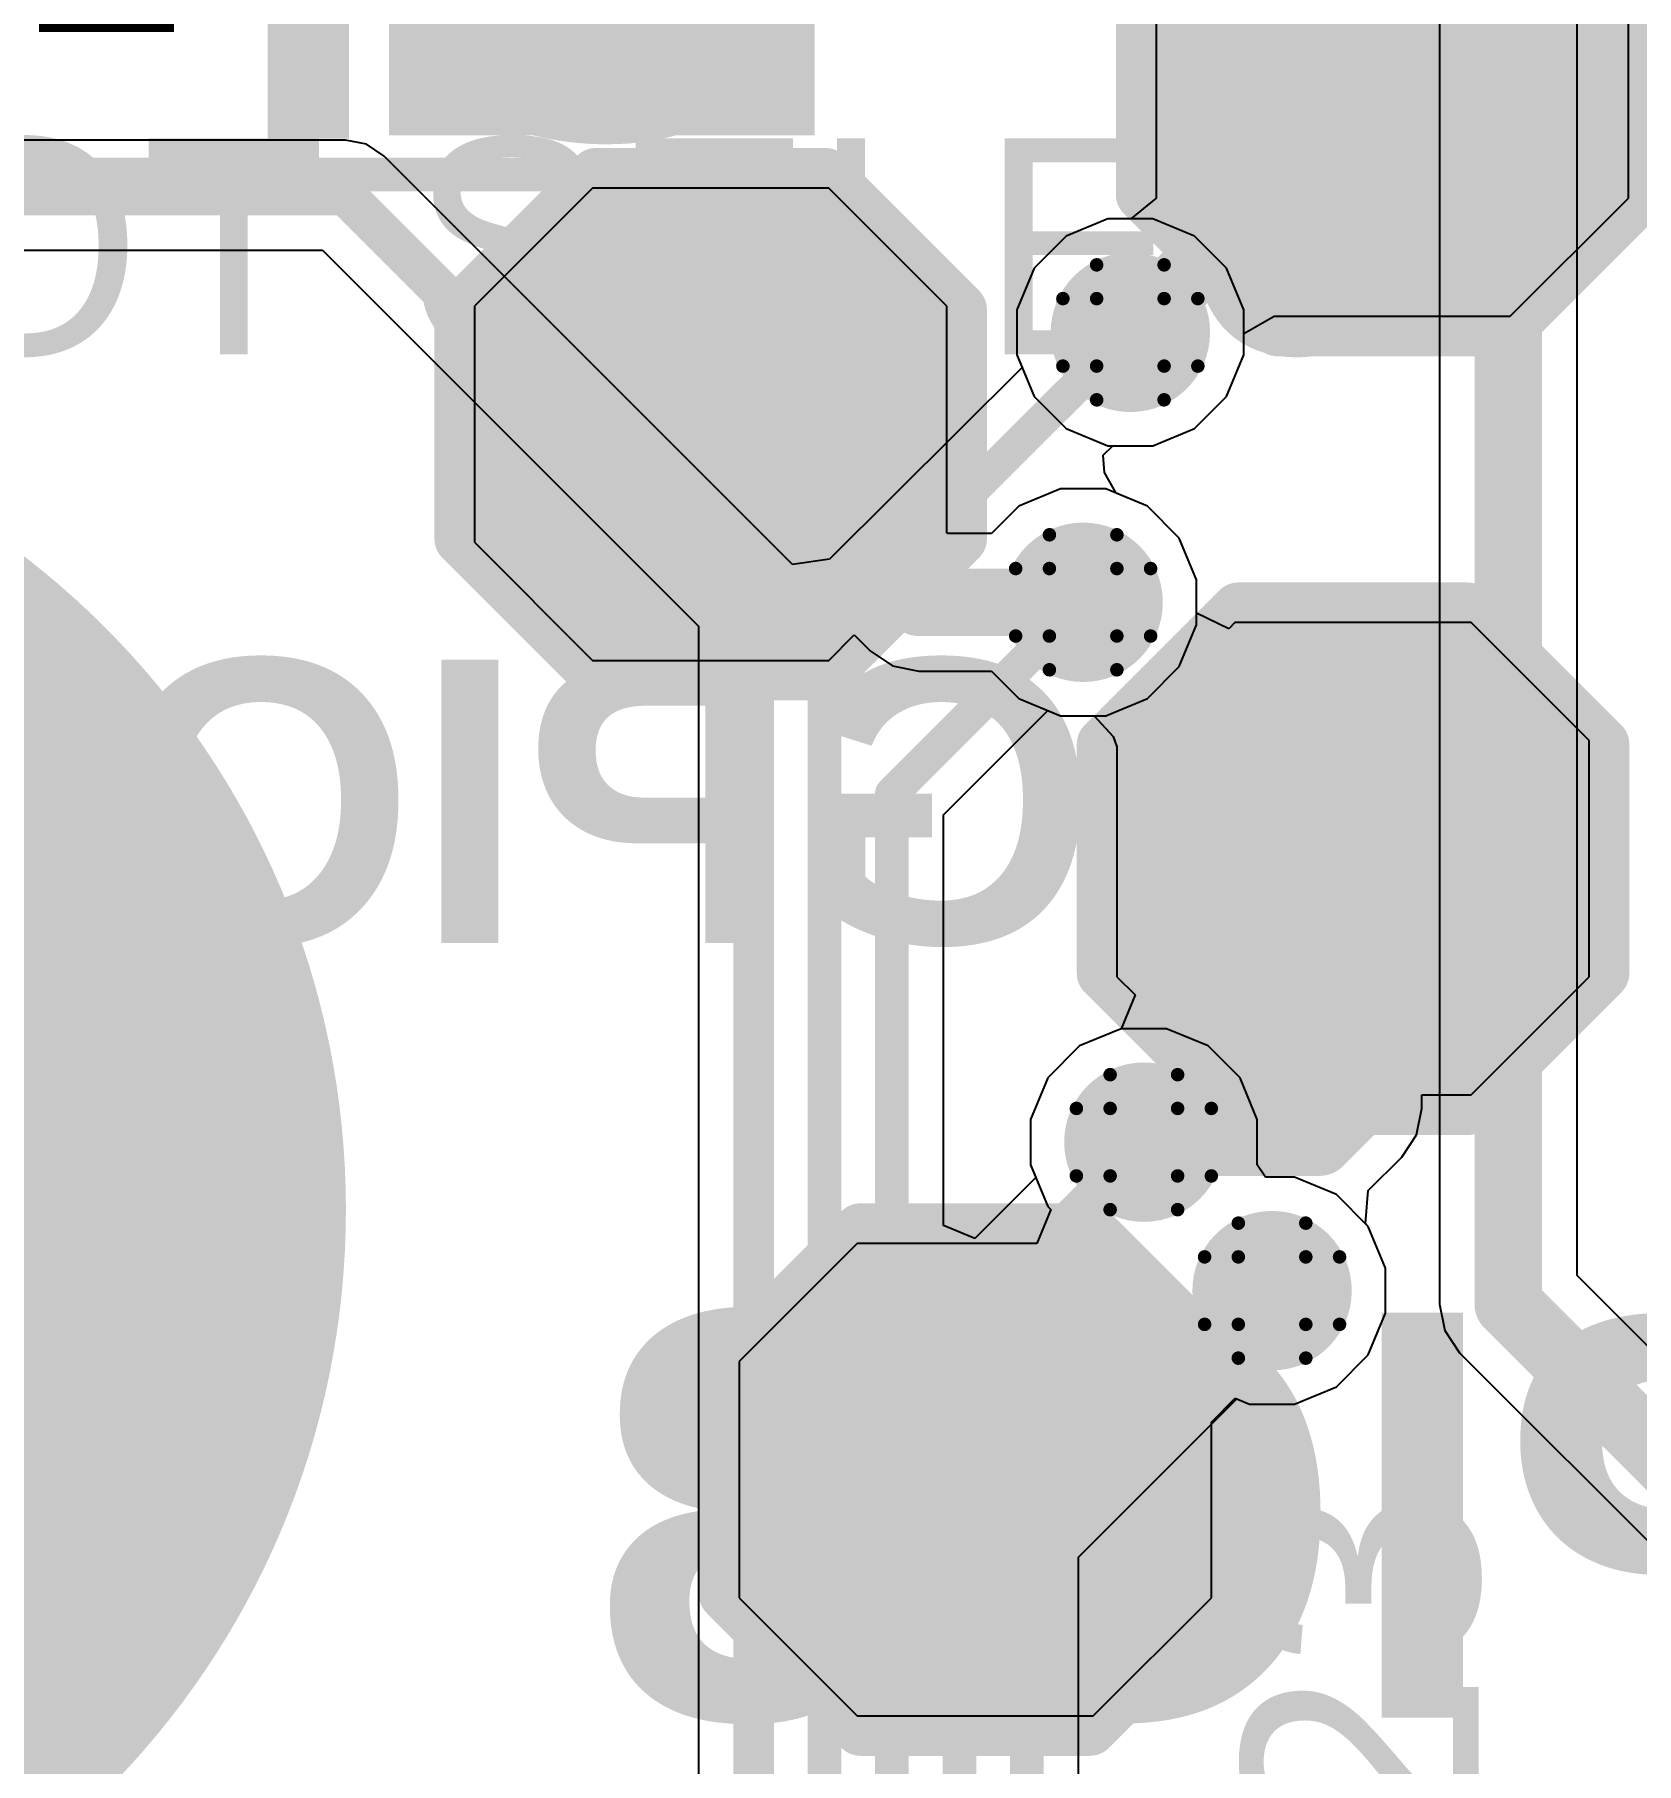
# Model space of a CAD drawing. Header units: inches. Extents: x -25 to 271, y -41 to 15.
# Drawn here: x 64.43 to 70.46, y -2.08 to 4.42 of the extents above; entities that cross this region are included whole.
import ezdxf

# ---------------------------------------------------------------- set-up
doc = ezdxf.new("R2010")
doc.units = ezdxf.units.IN
for name, color, linetype in [('Bottom Layer', 5, 'Continuous'), ('Bottom Overlay', 54, 'Continuous'), ('Bottom Paste', 16, 'Continuous'), ('Bottom Solder', 6, 'Continuous'), ('Drill Drawing', 1, 'Continuous'), ('Multi-Layer', 9, 'Continuous'), ('Pad Holes', 156, 'Continuous'), ('Top Layer', 1, 'Continuous'), ('Top Overlay', 2, 'Continuous'), ('Top Paste', 8, 'Continuous'), ('Top Solder', 216, 'Continuous'), ('Via Holes', 16, 'Continuous')]:
    doc.layers.add(name, color=color, linetype=linetype)
doc.styles.add('Arial', font='', dxfattribs={"height": 0.2})
doc.styles.add('Arial_Bold', font='', dxfattribs={"height": 0.2})
doc.styles.get('Arial').set_extended_font_data('Arial')
doc.styles.get('Arial_Bold').set_extended_font_data('Arial', bold=True)

# ---------------------------------------------------------------- blocks, each defined once
blk = doc.blocks.new('SPACER_8')
at = {"layer": 'Bottom Layer'}
h = blk.add_hatch(color=5, dxfattribs=at)
edge = h.paths.add_edge_path()
edge.add_arc((0, 0), 3, 0, 360)
at = {"layer": 'Bottom Solder'}
h = blk.add_hatch(color=6, dxfattribs=at)
edge = h.paths.add_edge_path()
edge.add_arc((0, 0), 3.1016, 0, 360)
at = {"layer": 'Multi-Layer'}
h = blk.add_hatch(color=9, dxfattribs=at)
edge = h.paths.add_edge_path()
edge.add_arc((0, 0), 3, 0, 360)
at = {"layer": 'Pad Holes'}
h = blk.add_hatch(color=7, dxfattribs=at)
edge = h.paths.add_edge_path()
edge.add_arc((0, 0), 1.85, 0, 360)
at = {"layer": 'Top Layer'}
h = blk.add_hatch(color=1, dxfattribs=at)
edge = h.paths.add_edge_path()
edge.add_arc((0, 0), 3, 0, 360)
at = {"layer": 'Top Solder'}
h = blk.add_hatch(color=216, dxfattribs=at)
edge = h.paths.add_edge_path()
edge.add_arc((0, 0), 3.1016, 0, 360)
blk = doc.blocks.new('TEST_POINT_B_79')
at = {"layer": 'Bottom Layer'}
blk.add_hatch(color=5, dxfattribs=at).paths.add_polyline_path([(0.381, 0.762), (-0.381, 0.762), (-0.762, 0.381), (-0.762, -0.381), (-0.381, -0.762), (0.381, -0.762), (0.762, -0.381), (0.762, 0.381)])
at = {"layer": 'Bottom Paste'}
blk.add_hatch(color=16, dxfattribs=at).paths.add_polyline_path([(0.381, 0.762), (-0.381, 0.762), (-0.762, 0.381), (-0.762, -0.381), (-0.381, -0.762), (0.381, -0.762), (0.762, -0.381), (0.762, 0.381)])
at = {"layer": 'Bottom Solder'}
blk.add_hatch(color=6, dxfattribs=at).paths.add_polyline_path([(0.4318, 0.8636), (-0.4318, 0.8636), (-0.8636, 0.4318), (-0.8636, -0.4318), (-0.4318, -0.8636), (0.4318, -0.8636), (0.8636, -0.4318), (0.8636, 0.4318)])
at = {"layer": 'Bottom Overlay'}
for points in [[(-0.4318, 0.9398, 0.2, 0.2, 0), (-0.9398, 0.4318, 0.2, 0.2, 0)], [(0.4318, 0.9398, 0.2, 0.2, 0), (-0.4318, 0.9398, 0.2, 0.2, 0)], [(0.9398, 0.4318, 0.2, 0.2, 0), (0.4318, 0.9398, 0.2, 0.2, 0)], [(-0.9398, 0.4318, 0.2, 0.2, 0), (-0.9398, -0.4318, 0.2, 0.2, 0)], [(0.9398, 0.4318, 0.2, 0.2, 0), (0.9398, -0.4318, 0.2, 0.2, 0)], [(-0.4318, -0.9398, 0.2, 0.2, 0), (-0.9398, -0.4318, 0.2, 0.2, 0)], [(0.9398, -0.4318, 0.2, 0.2, 0), (0.4318, -0.9398, 0.2, 0.2, 0)], [(0.4318, -0.9398, 0.2, 0.2, 0), (-0.4318, -0.9398, 0.2, 0.2, 0)]]:
    blk.add_lwpolyline(points, format="xyseb", dxfattribs=at)
for points in [[(-0.4818, 0.9398, 0.1, 0.1, 1), (-0.3818, 0.9398, 0.1, 0.1, 1)], [(-0.4818, 0.9398, 0.1, 0.1, 1), (-0.3818, 0.9398, 0.1, 0.1, 1)], [(0.3818, 0.9398, 0.1, 0.1, 1), (0.4818, 0.9398, 0.1, 0.1, 1)], [(0.3818, 0.9398, 0.1, 0.1, 1), (0.4818, 0.9398, 0.1, 0.1, 1)], [(-0.9898, 0.4318, 0.1, 0.1, 1), (-0.8898, 0.4318, 0.1, 0.1, 1)], [(-0.9898, 0.4318, 0.1, 0.1, 1), (-0.8898, 0.4318, 0.1, 0.1, 1)], [(0.8898, 0.4318, 0.1, 0.1, 1), (0.9898, 0.4318, 0.1, 0.1, 1)], [(0.8898, 0.4318, 0.1, 0.1, 1), (0.9898, 0.4318, 0.1, 0.1, 1)], [(-0.9898, -0.4318, 0.1, 0.1, 1), (-0.8898, -0.4318, 0.1, 0.1, 1)], [(-0.9898, -0.4318, 0.1, 0.1, 1), (-0.8898, -0.4318, 0.1, 0.1, 1)], [(0.8898, -0.4318, 0.1, 0.1, 1), (0.9898, -0.4318, 0.1, 0.1, 1)], [(0.8898, -0.4318, 0.1, 0.1, 1), (0.9898, -0.4318, 0.1, 0.1, 1)], [(-0.4818, -0.9398, 0.1, 0.1, 1), (-0.3818, -0.9398, 0.1, 0.1, 1)], [(-0.4818, -0.9398, 0.1, 0.1, 1), (-0.3818, -0.9398, 0.1, 0.1, 1)], [(0.3818, -0.9398, 0.1, 0.1, 1), (0.4818, -0.9398, 0.1, 0.1, 1)], [(0.3818, -0.9398, 0.1, 0.1, 1), (0.4818, -0.9398, 0.1, 0.1, 1)]]:
    blk.add_lwpolyline(points, format="xyseb", close=True, dxfattribs=at)
blk = doc.blocks.new('TEST_POINT_B_83')
at = {"layer": 'Bottom Layer'}
blk.add_hatch(color=5, dxfattribs=at).paths.add_polyline_path([(0.381, 0.762), (-0.381, 0.762), (-0.762, 0.381), (-0.762, -0.381), (-0.381, -0.762), (0.381, -0.762), (0.762, -0.381), (0.762, 0.381)])
at = {"layer": 'Bottom Paste'}
blk.add_hatch(color=16, dxfattribs=at).paths.add_polyline_path([(0.381, 0.762), (-0.381, 0.762), (-0.762, 0.381), (-0.762, -0.381), (-0.381, -0.762), (0.381, -0.762), (0.762, -0.381), (0.762, 0.381)])
at = {"layer": 'Bottom Solder'}
blk.add_hatch(color=6, dxfattribs=at).paths.add_polyline_path([(0.4318, 0.8636), (-0.4318, 0.8636), (-0.8636, 0.4318), (-0.8636, -0.4318), (-0.4318, -0.8636), (0.4318, -0.8636), (0.8636, -0.4318), (0.8636, 0.4318)])
at = {"layer": 'Bottom Overlay'}
for points in [[(-0.4318, 0.9398, 0.2, 0.2, 0), (-0.9398, 0.4318, 0.2, 0.2, 0)], [(0.4318, 0.9398, 0.2, 0.2, 0), (-0.4318, 0.9398, 0.2, 0.2, 0)], [(0.9398, 0.4318, 0.2, 0.2, 0), (0.4318, 0.9398, 0.2, 0.2, 0)], [(-0.9398, 0.4318, 0.2, 0.2, 0), (-0.9398, -0.4318, 0.2, 0.2, 0)], [(0.9398, 0.4318, 0.2, 0.2, 0), (0.9398, -0.4318, 0.2, 0.2, 0)], [(-0.4318, -0.9398, 0.2, 0.2, 0), (-0.9398, -0.4318, 0.2, 0.2, 0)], [(0.9398, -0.4318, 0.2, 0.2, 0), (0.4318, -0.9398, 0.2, 0.2, 0)], [(0.4318, -0.9398, 0.2, 0.2, 0), (-0.4318, -0.9398, 0.2, 0.2, 0)]]:
    blk.add_lwpolyline(points, format="xyseb", dxfattribs=at)
for points in [[(-0.4818, 0.9398, 0.1, 0.1, 1), (-0.3818, 0.9398, 0.1, 0.1, 1)], [(-0.4818, 0.9398, 0.1, 0.1, 1), (-0.3818, 0.9398, 0.1, 0.1, 1)], [(0.3818, 0.9398, 0.1, 0.1, 1), (0.4818, 0.9398, 0.1, 0.1, 1)], [(0.3818, 0.9398, 0.1, 0.1, 1), (0.4818, 0.9398, 0.1, 0.1, 1)], [(-0.9898, 0.4318, 0.1, 0.1, 1), (-0.8898, 0.4318, 0.1, 0.1, 1)], [(-0.9898, 0.4318, 0.1, 0.1, 1), (-0.8898, 0.4318, 0.1, 0.1, 1)], [(0.8898, 0.4318, 0.1, 0.1, 1), (0.9898, 0.4318, 0.1, 0.1, 1)], [(0.8898, 0.4318, 0.1, 0.1, 1), (0.9898, 0.4318, 0.1, 0.1, 1)], [(-0.9898, -0.4318, 0.1, 0.1, 1), (-0.8898, -0.4318, 0.1, 0.1, 1)], [(-0.9898, -0.4318, 0.1, 0.1, 1), (-0.8898, -0.4318, 0.1, 0.1, 1)], [(0.8898, -0.4318, 0.1, 0.1, 1), (0.9898, -0.4318, 0.1, 0.1, 1)], [(0.8898, -0.4318, 0.1, 0.1, 1), (0.9898, -0.4318, 0.1, 0.1, 1)], [(-0.4818, -0.9398, 0.1, 0.1, 1), (-0.3818, -0.9398, 0.1, 0.1, 1)], [(-0.4818, -0.9398, 0.1, 0.1, 1), (-0.3818, -0.9398, 0.1, 0.1, 1)], [(0.3818, -0.9398, 0.1, 0.1, 1), (0.4818, -0.9398, 0.1, 0.1, 1)], [(0.3818, -0.9398, 0.1, 0.1, 1), (0.4818, -0.9398, 0.1, 0.1, 1)]]:
    blk.add_lwpolyline(points, format="xyseb", close=True, dxfattribs=at)
blk = doc.blocks.new('TEST_POINT_B_84')
at = {"layer": 'Bottom Layer'}
blk.add_hatch(color=5, dxfattribs=at).paths.add_polyline_path([(0.381, 0.762), (-0.381, 0.762), (-0.762, 0.381), (-0.762, -0.381), (-0.381, -0.762), (0.381, -0.762), (0.762, -0.381), (0.762, 0.381)])
at = {"layer": 'Bottom Paste'}
blk.add_hatch(color=16, dxfattribs=at).paths.add_polyline_path([(0.381, 0.762), (-0.381, 0.762), (-0.762, 0.381), (-0.762, -0.381), (-0.381, -0.762), (0.381, -0.762), (0.762, -0.381), (0.762, 0.381)])
at = {"layer": 'Bottom Solder'}
blk.add_hatch(color=6, dxfattribs=at).paths.add_polyline_path([(0.4318, 0.8636), (-0.4318, 0.8636), (-0.8636, 0.4318), (-0.8636, -0.4318), (-0.4318, -0.8636), (0.4318, -0.8636), (0.8636, -0.4318), (0.8636, 0.4318)])
at = {"layer": 'Bottom Overlay'}
for points in [[(-0.4318, 0.9398, 0.2, 0.2, 0), (-0.9398, 0.4318, 0.2, 0.2, 0)], [(0.4318, 0.9398, 0.2, 0.2, 0), (-0.4318, 0.9398, 0.2, 0.2, 0)], [(0.9398, 0.4318, 0.2, 0.2, 0), (0.4318, 0.9398, 0.2, 0.2, 0)], [(-0.9398, 0.4318, 0.2, 0.2, 0), (-0.9398, -0.4318, 0.2, 0.2, 0)], [(0.9398, 0.4318, 0.2, 0.2, 0), (0.9398, -0.4318, 0.2, 0.2, 0)], [(-0.4318, -0.9398, 0.2, 0.2, 0), (-0.9398, -0.4318, 0.2, 0.2, 0)], [(0.9398, -0.4318, 0.2, 0.2, 0), (0.4318, -0.9398, 0.2, 0.2, 0)], [(0.4318, -0.9398, 0.2, 0.2, 0), (-0.4318, -0.9398, 0.2, 0.2, 0)]]:
    blk.add_lwpolyline(points, format="xyseb", dxfattribs=at)
for points in [[(-0.4818, 0.9398, 0.1, 0.1, 1), (-0.3818, 0.9398, 0.1, 0.1, 1)], [(-0.4818, 0.9398, 0.1, 0.1, 1), (-0.3818, 0.9398, 0.1, 0.1, 1)], [(0.3818, 0.9398, 0.1, 0.1, 1), (0.4818, 0.9398, 0.1, 0.1, 1)], [(0.3818, 0.9398, 0.1, 0.1, 1), (0.4818, 0.9398, 0.1, 0.1, 1)], [(-0.9898, 0.4318, 0.1, 0.1, 1), (-0.8898, 0.4318, 0.1, 0.1, 1)], [(-0.9898, 0.4318, 0.1, 0.1, 1), (-0.8898, 0.4318, 0.1, 0.1, 1)], [(0.8898, 0.4318, 0.1, 0.1, 1), (0.9898, 0.4318, 0.1, 0.1, 1)], [(0.8898, 0.4318, 0.1, 0.1, 1), (0.9898, 0.4318, 0.1, 0.1, 1)], [(-0.9898, -0.4318, 0.1, 0.1, 1), (-0.8898, -0.4318, 0.1, 0.1, 1)], [(-0.9898, -0.4318, 0.1, 0.1, 1), (-0.8898, -0.4318, 0.1, 0.1, 1)], [(0.8898, -0.4318, 0.1, 0.1, 1), (0.9898, -0.4318, 0.1, 0.1, 1)], [(0.8898, -0.4318, 0.1, 0.1, 1), (0.9898, -0.4318, 0.1, 0.1, 1)], [(-0.4818, -0.9398, 0.1, 0.1, 1), (-0.3818, -0.9398, 0.1, 0.1, 1)], [(-0.4818, -0.9398, 0.1, 0.1, 1), (-0.3818, -0.9398, 0.1, 0.1, 1)], [(0.3818, -0.9398, 0.1, 0.1, 1), (0.4818, -0.9398, 0.1, 0.1, 1)], [(0.3818, -0.9398, 0.1, 0.1, 1), (0.4818, -0.9398, 0.1, 0.1, 1)]]:
    blk.add_lwpolyline(points, format="xyseb", close=True, dxfattribs=at)
blk = doc.blocks.new('TEST_POINT_B_85')
at = {"layer": 'Bottom Layer'}
blk.add_hatch(color=5, dxfattribs=at).paths.add_polyline_path([(0.381, 0.762), (-0.381, 0.762), (-0.762, 0.381), (-0.762, -0.381), (-0.381, -0.762), (0.381, -0.762), (0.762, -0.381), (0.762, 0.381)])
at = {"layer": 'Bottom Paste'}
blk.add_hatch(color=16, dxfattribs=at).paths.add_polyline_path([(0.381, 0.762), (-0.381, 0.762), (-0.762, 0.381), (-0.762, -0.381), (-0.381, -0.762), (0.381, -0.762), (0.762, -0.381), (0.762, 0.381)])
at = {"layer": 'Bottom Solder'}
blk.add_hatch(color=6, dxfattribs=at).paths.add_polyline_path([(0.4318, 0.8636), (-0.4318, 0.8636), (-0.8636, 0.4318), (-0.8636, -0.4318), (-0.4318, -0.8636), (0.4318, -0.8636), (0.8636, -0.4318), (0.8636, 0.4318)])
at = {"layer": 'Bottom Overlay'}
for points in [[(-0.4318, 0.9398, 0.2, 0.2, 0), (-0.9398, 0.4318, 0.2, 0.2, 0)], [(0.4318, 0.9398, 0.2, 0.2, 0), (-0.4318, 0.9398, 0.2, 0.2, 0)], [(0.9398, 0.4318, 0.2, 0.2, 0), (0.4318, 0.9398, 0.2, 0.2, 0)], [(-0.9398, 0.4318, 0.2, 0.2, 0), (-0.9398, -0.4318, 0.2, 0.2, 0)], [(0.9398, 0.4318, 0.2, 0.2, 0), (0.9398, -0.4318, 0.2, 0.2, 0)], [(-0.4318, -0.9398, 0.2, 0.2, 0), (-0.9398, -0.4318, 0.2, 0.2, 0)], [(0.9398, -0.4318, 0.2, 0.2, 0), (0.4318, -0.9398, 0.2, 0.2, 0)], [(0.4318, -0.9398, 0.2, 0.2, 0), (-0.4318, -0.9398, 0.2, 0.2, 0)]]:
    blk.add_lwpolyline(points, format="xyseb", dxfattribs=at)
for points in [[(-0.4818, 0.9398, 0.1, 0.1, 1), (-0.3818, 0.9398, 0.1, 0.1, 1)], [(-0.4818, 0.9398, 0.1, 0.1, 1), (-0.3818, 0.9398, 0.1, 0.1, 1)], [(0.3818, 0.9398, 0.1, 0.1, 1), (0.4818, 0.9398, 0.1, 0.1, 1)], [(0.3818, 0.9398, 0.1, 0.1, 1), (0.4818, 0.9398, 0.1, 0.1, 1)], [(-0.9898, 0.4318, 0.1, 0.1, 1), (-0.8898, 0.4318, 0.1, 0.1, 1)], [(-0.9898, 0.4318, 0.1, 0.1, 1), (-0.8898, 0.4318, 0.1, 0.1, 1)], [(0.8898, 0.4318, 0.1, 0.1, 1), (0.9898, 0.4318, 0.1, 0.1, 1)], [(0.8898, 0.4318, 0.1, 0.1, 1), (0.9898, 0.4318, 0.1, 0.1, 1)], [(-0.9898, -0.4318, 0.1, 0.1, 1), (-0.8898, -0.4318, 0.1, 0.1, 1)], [(-0.9898, -0.4318, 0.1, 0.1, 1), (-0.8898, -0.4318, 0.1, 0.1, 1)], [(0.8898, -0.4318, 0.1, 0.1, 1), (0.9898, -0.4318, 0.1, 0.1, 1)], [(0.8898, -0.4318, 0.1, 0.1, 1), (0.9898, -0.4318, 0.1, 0.1, 1)], [(-0.4818, -0.9398, 0.1, 0.1, 1), (-0.3818, -0.9398, 0.1, 0.1, 1)], [(-0.4818, -0.9398, 0.1, 0.1, 1), (-0.3818, -0.9398, 0.1, 0.1, 1)], [(0.3818, -0.9398, 0.1, 0.1, 1), (0.4818, -0.9398, 0.1, 0.1, 1)], [(0.3818, -0.9398, 0.1, 0.1, 1), (0.4818, -0.9398, 0.1, 0.1, 1)]]:
    blk.add_lwpolyline(points, format="xyseb", close=True, dxfattribs=at)
blk = doc.blocks.new('EVQ_P7J01P_126')
at = {"layer": 'Top Layer'}
for points in [[(-2.5, 1.25), (-1.1, 1.25), (-1.1, 0.2), (-2.5, 0.2)], [(1.1, 1.25), (2.5, 1.25), (2.5, 0.2), (1.1, 0.2)], [(-2.5, -0.2), (-1.1, -0.2), (-1.1, -1.25), (-2.5, -1.25)], [(1.1, -0.2), (2.5, -0.2), (2.5, -1.25), (1.1, -1.25)]]:
    blk.add_hatch(color=1, dxfattribs=at).paths.add_polyline_path(points)
at = {"layer": 'Top Paste'}
for points in [[(-2.5, 1.25), (-1.1, 1.25), (-1.1, 0.2), (-2.5, 0.2)], [(1.1, 1.25), (2.5, 1.25), (2.5, 0.2), (1.1, 0.2)], [(-2.5, -0.2), (-1.1, -0.2), (-1.1, -1.25), (-2.5, -1.25)], [(1.1, -0.2), (2.5, -0.2), (2.5, -1.25), (1.1, -1.25)]]:
    blk.add_hatch(color=8, dxfattribs=at).paths.add_polyline_path(points)
at = {"layer": 'Top Solder'}
for points in [[(-2.6016, 1.3516), (-0.9984, 1.3516), (-0.9984, 0.0984), (-2.6016, 0.0984)], [(0.9984, 1.3516), (2.6016, 1.3516), (2.6016, 0.0984), (0.9984, 0.0984)], [(-2.6016, -0.0984), (-0.9984, -0.0984), (-0.9984, -1.3516), (-2.6016, -1.3516)], [(0.9984, -0.0984), (2.6016, -0.0984), (2.6016, -1.3516), (0.9984, -1.3516)]]:
    blk.add_hatch(color=216, dxfattribs=at).paths.add_polyline_path(points)
at = {"layer": 'Top Overlay'}
for points in [[(2.3114, 1.4986, 0.127, 0.127, 0), (-2.3368, 1.4986, 0.127, 0.127, 0)], [(-0.6858, -0.8128, 0.127, 0.127, 0), (-0.8382, -0.9652, 0.127, 0.127, 0)], [(-0.3302, -0.8128, 0.127, 0.127, 0), (-0.6858, -0.8128, 0.127, 0.127, 0)], [(-0.8382, -0.9652, 0.127, 0.127, 0), (-0.8382, -1.1938, 0.127, 0.127, 0)], [(1.5748, -1.4732, 0.127, 0.127, 0), (-1.6002, -1.4732, 0.127, 0.127, 0)]]:
    blk.add_lwpolyline(points, format="xyseb", dxfattribs=at)
for points in [[(-2.3685, 1.4986, 0.0635, 0.0635, 1), (-2.3051, 1.4986, 0.0635, 0.0635, 1)], [(2.2797, 1.4986, 0.0635, 0.0635, 1), (2.3432, 1.4986, 0.0635, 0.0635, 1)], [(-0.7176, -0.8128, 0.0635, 0.0635, 1), (-0.654, -0.8128, 0.0635, 0.0635, 1)], [(-0.7176, -0.8128, 0.0635, 0.0635, 1), (-0.654, -0.8128, 0.0635, 0.0635, 1)], [(-0.3619, -0.8128, 0.0635, 0.0635, 1), (-0.2984, -0.8128, 0.0635, 0.0635, 1)], [(-0.87, -0.9652, 0.0635, 0.0635, 1), (-0.8065, -0.9652, 0.0635, 0.0635, 1)], [(-0.87, -0.9652, 0.0635, 0.0635, 1), (-0.8065, -0.9652, 0.0635, 0.0635, 1)], [(-0.87, -1.1938, 0.0635, 0.0635, 1), (-0.8065, -1.1938, 0.0635, 0.0635, 1)], [(-1.632, -1.4732, 0.0635, 0.0635, 1), (-1.5684, -1.4732, 0.0635, 0.0635, 1)], [(1.5431, -1.4732, 0.0635, 0.0635, 1), (1.6065, -1.4732, 0.0635, 0.0635, 1)]]:
    blk.add_lwpolyline(points, format="xyseb", close=True, dxfattribs=at)
at = {"layer": 'Top Overlay', "style": 'Arial'}
blk.add_text('PCB EDGE', height=0.508, rotation=-90, dxfattribs=at).set_placement((-0.1892, 1.0203))

msp = doc.modelspace()

# ---------------------------------------------------------------- hatches: boundary and pattern name
at = {"layer": 'Bottom Layer'}
h = msp.add_hatch(color=5, dxfattribs=at)
edge = h.paths.add_edge_path()
edge.add_arc((68.5546, 3.302), 0.3, 0, 360)
h = msp.add_hatch(color=5, dxfattribs=at)
edge = h.paths.add_edge_path()
edge.add_arc((68.3768, 2.286), 0.3, 0, 360)
h = msp.add_hatch(color=5, dxfattribs=at)
edge = h.paths.add_edge_path()
edge.add_arc((68.6054, 0.254), 0.3, 0, 360)
h = msp.add_hatch(color=5, dxfattribs=at)
edge = h.paths.add_edge_path()
edge.add_arc((69.088, -0.3048), 0.3, 0, 360)
at = {"layer": 'Top Layer'}
h = msp.add_hatch(color=1, dxfattribs=at)
edge = h.paths.add_edge_path()
edge.add_arc((68.5546, 3.302), 0.3, 0, 360)
h = msp.add_hatch(color=1, dxfattribs=at)
edge = h.paths.add_edge_path()
edge.add_arc((68.3768, 2.286), 0.3, 0, 360)
h = msp.add_hatch(color=1, dxfattribs=at)
edge = h.paths.add_edge_path()
edge.add_arc((68.6054, 0.254), 0.3, 0, 360)
h = msp.add_hatch(color=1, dxfattribs=at)
edge = h.paths.add_edge_path()
edge.add_arc((69.088, -0.3048), 0.3, 0, 360)
at = {"layer": 'Via Holes'}
h = msp.add_hatch(color=7, dxfattribs=at)
edge = h.paths.add_edge_path()
edge.add_arc((68.5546, 3.302), 0.15, 0, 360)
h = msp.add_hatch(color=7, dxfattribs=at)
edge = h.paths.add_edge_path()
edge.add_arc((68.3768, 2.286), 0.15, 0, 360)
h = msp.add_hatch(color=7, dxfattribs=at)
edge = h.paths.add_edge_path()
edge.add_arc((68.6054, 0.254), 0.15, 0, 360)
h = msp.add_hatch(color=7, dxfattribs=at)
edge = h.paths.add_edge_path()
edge.add_arc((69.088, -0.3048), 0.15, 0, 360)

# ---------------------------------------------------------------- linework, layer by layer
at = {"layer": 'Bottom Layer'}
for p, q in [((68.6511, 4.6962), (68.6511, 3.8072)), ((70.4291, 3.8072), (70.4291, 4.6962)), ((66.5302, 3.8453), (66.0857, 3.4008)), ((67.4192, 3.8453), (66.5302, 3.8453)), ((67.8637, 3.4008), (67.4192, 3.8453)), ((68.6511, 3.8072), (68.5565, 3.729)), ((69.9846, 3.3627), (70.4291, 3.8072)), ((68.4697, 3.729), (68.3127, 3.664)), ((68.5565, 3.729), (68.4697, 3.729)), ((68.3127, 3.664), (68.1926, 3.5439)), ((68.1926, 3.5439), (68.1276, 3.3869)), ((66.0857, 3.4008), (66.0857, 2.5118)), ((67.8637, 2.547), (67.8637, 3.4008)), ((68.1276, 3.3869), (68.1276, 3.2171)), ((68.9816, 3.2971), (69.0956, 3.3627)), ((69.0956, 3.3627), (69.9846, 3.3627)), ((68.9816, 3.2171), (68.9816, 3.2971)), ((68.1276, 3.2171), (68.1926, 3.0601)), ((68.9166, 3.0601), (68.9816, 3.2171)), ((68.1926, 3.0601), (68.3127, 2.94)), ((68.7965, 2.94), (68.9166, 3.0601)), ((68.3127, 2.94), (68.4697, 2.875)), ((68.6395, 2.875), (68.7965, 2.94)), ((68.4697, 2.875), (68.6395, 2.875)), ((68.2919, 2.713), (68.1349, 2.648)), ((68.4617, 2.713), (68.2919, 2.713)), ((68.6187, 2.648), (68.4617, 2.713)), ((68.1349, 2.648), (68.0319, 2.545)), ((68.7388, 2.5279), (68.6187, 2.648)), ((67.8658, 2.545), (67.8637, 2.547)), ((68.0319, 2.545), (67.8658, 2.545)), ((66.0857, 2.5118), (66.5302, 2.0673)), ((68.8038, 2.3709), (68.7388, 2.5279)), ((68.8038, 2.2449), (68.8038, 2.3709)), ((68.9246, 2.1861), (68.8038, 2.2449)), ((67.4192, 2.0673), (67.5151, 2.1632)), ((67.5151, 2.1632), (67.5754, 2.1029)), ((68.9483, 2.2098), (68.9246, 2.1861)), ((69.8373, 2.2098), (68.9483, 2.2098)), ((70.2818, 1.7653), (69.8373, 2.2098)), ((67.5754, 2.1029), (67.6594, 2.0467)), ((66.5302, 2.0673), (67.4192, 2.0673)), ((67.6594, 2.0467), (67.7585, 2.027)), ((67.7585, 2.027), (68.0319, 2.027)), ((68.0319, 2.027), (68.1349, 1.924)), ((68.1349, 1.924), (68.2919, 1.859)), ((68.2919, 1.859), (68.4179, 1.859)), ((68.4179, 1.859), (68.4899, 1.7805)), ((68.4899, 1.7805), (68.5038, 1.7417)), ((70.2818, 0.8763), (70.2818, 1.7653)), ((68.5038, 1.7417), (68.5038, 0.8763)), ((68.5038, 0.8763), (68.5721, 0.808)), ((69.8373, 0.4318), (70.2818, 0.8763)), ((68.5721, 0.808), (68.5205, 0.681)), ((68.5205, 0.681), (68.3635, 0.616)), ((68.3635, 0.616), (68.2434, 0.4959)), ((68.2434, 0.4959), (68.1784, 0.3389)), ((69.6518, 0.381), (69.6518, 0.4318)), ((69.6518, 0.4318), (69.8373, 0.4318)), ((68.1784, 0.3389), (68.1784, 0.1691)), ((69.6321, 0.2819), (69.6518, 0.381)), ((69.5759, 0.1979), (69.6321, 0.2819)), ((69.4498, 0.0717), (69.5759, 0.1979)), ((68.1784, 0.1691), (68.2434, 0.0121)), ((69.4391, -0.0521), (69.4498, 0.0717)), ((68.2555, 0), (68.2029, -0.127)), ((68.2434, 0.0121), (68.2555, 0)), ((69.45, -0.0629), (69.4391, -0.0521)), ((69.515, -0.2199), (69.45, -0.0629)), ((67.5259, -0.127), (67.0814, -0.5715)), ((68.2029, -0.127), (67.5259, -0.127)), ((69.515, -0.3897), (69.515, -0.2199)), ((69.45, -0.5467), (69.515, -0.3897)), ((67.0814, -0.5715), (67.0814, -1.4605)), ((69.3299, -0.6668), (69.45, -0.5467)), ((68.8594, -0.7999), (68.9496, -0.7097)), ((68.9496, -0.7097), (69.0031, -0.7318)), ((69.1729, -0.7318), (69.3299, -0.6668)), ((69.0031, -0.7318), (69.1729, -0.7318)), ((68.8594, -1.4605), (68.8594, -0.7999)), ((67.0814, -1.4605), (67.5259, -1.905)), ((68.4149, -1.905), (68.8594, -1.4605)), ((67.5259, -1.905), (68.4149, -1.905))]:
    msp.add_line(p, q, dxfattribs=at)
for points in [[(68.5546, 3.302, 0.254, 0.254, 0), (69.5043, 4.2517, 0.254, 0.254, 0)], [(69.5043, 4.2517, 0.127, 0.127, 0), (69.5401, 4.2517, 0.127, 0.127, 0)], [(66.9747, 2.9563, 0.254, 0.254, 0), (67.0882, 2.9563, 0.254, 0.254, 0)], [(67.0882, 2.9563, 0.254, 0.254, 0), (67.7585, 2.286, 0.254, 0.254, 0)], [(67.7585, 2.286, 0.254, 0.254, 0), (68.3768, 2.286, 0.254, 0.254, 0)], [(69.3928, 0.381, 0.254, 0.254, 0), (69.3928, 1.3208, 0.254, 0.254, 0)], [(69.2658, 0.254, 0.254, 0.254, 0), (69.3928, 0.381, 0.254, 0.254, 0)], [(68.6054, 0.254, 0.254, 0.254, 0), (69.2658, 0.254, 0.254, 0.254, 0)], [(69.0218, -0.371, 0.254, 0.254, 0), (69.088, -0.3048, 0.254, 0.254, 0)], [(68.277, -1.016, 0.254, 0.254, 0), (68.922, -0.371, 0.254, 0.254, 0)], [(68.922, -0.371, 0.254, 0.254, 0), (69.0218, -0.371, 0.254, 0.254, 0)], [(67.9704, -1.016, 0.254, 0.254, 0), (68.277, -1.016, 0.254, 0.254, 0)]]:
    msp.add_lwpolyline(points, format="xyseb", dxfattribs=at)
for points in [[(69.4408, 4.2517, 0.127, 0.127, 1), (69.5678, 4.2517, 0.127, 0.127, 1)], [(69.4726, 4.2517, 0.0635, 0.0635, 1), (69.5361, 4.2517, 0.0635, 0.0635, 1)], [(69.5084, 4.2517, 0.0635, 0.0635, 1), (69.5719, 4.2517, 0.0635, 0.0635, 1)], [(68.4911, 3.302, 0.127, 0.127, 1), (68.6181, 3.302, 0.127, 0.127, 1)], [(66.9112, 2.9563, 0.127, 0.127, 1), (67.0382, 2.9563, 0.127, 0.127, 1)], [(67.0247, 2.9563, 0.127, 0.127, 1), (67.1517, 2.9563, 0.127, 0.127, 1)], [(67.0247, 2.9563, 0.127, 0.127, 1), (67.1517, 2.9563, 0.127, 0.127, 1)], [(67.695, 2.286, 0.127, 0.127, 1), (67.822, 2.286, 0.127, 0.127, 1)], [(67.695, 2.286, 0.127, 0.127, 1), (67.822, 2.286, 0.127, 0.127, 1)], [(68.3133, 2.286, 0.127, 0.127, 1), (68.4403, 2.286, 0.127, 0.127, 1)], [(69.3293, 1.3208, 0.127, 0.127, 1), (69.4563, 1.3208, 0.127, 0.127, 1)], [(69.3293, 0.381, 0.127, 0.127, 1), (69.4563, 0.381, 0.127, 0.127, 1)], [(69.3293, 0.381, 0.127, 0.127, 1), (69.4563, 0.381, 0.127, 0.127, 1)], [(68.5419, 0.254, 0.127, 0.127, 1), (68.6689, 0.254, 0.127, 0.127, 1)], [(69.2023, 0.254, 0.127, 0.127, 1), (69.3293, 0.254, 0.127, 0.127, 1)], [(69.2023, 0.254, 0.127, 0.127, 1), (69.3293, 0.254, 0.127, 0.127, 1)], [(69.0245, -0.3048, 0.127, 0.127, 1), (69.1515, -0.3048, 0.127, 0.127, 1)], [(68.8585, -0.371, 0.127, 0.127, 1), (68.9855, -0.371, 0.127, 0.127, 1)], [(68.8585, -0.371, 0.127, 0.127, 1), (68.9855, -0.371, 0.127, 0.127, 1)], [(68.9583, -0.371, 0.127, 0.127, 1), (69.0853, -0.371, 0.127, 0.127, 1)], [(68.9583, -0.371, 0.127, 0.127, 1), (69.0853, -0.371, 0.127, 0.127, 1)], [(67.9069, -1.016, 0.127, 0.127, 1), (68.0339, -1.016, 0.127, 0.127, 1)], [(68.2135, -1.016, 0.127, 0.127, 1), (68.3405, -1.016, 0.127, 0.127, 1)], [(68.2135, -1.016, 0.127, 0.127, 1), (68.3405, -1.016, 0.127, 0.127, 1)]]:
    msp.add_lwpolyline(points, format="xyseb", close=True, dxfattribs=at)
at = {"layer": 'Drill Drawing'}
for points in [[(68.4276, 3.429, 0.0508, 0.0508, 0), (68.4276, 3.556, 0.0508, 0.0508, 0)], [(68.4276, 3.556, 0.0508, 0.0508, 0), (68.6816, 3.556, 0.0508, 0.0508, 0)], [(68.6816, 3.429, 0.0508, 0.0508, 0), (68.6816, 3.556, 0.0508, 0.0508, 0)], [(68.3006, 3.175, 0.0508, 0.0508, 0), (68.3006, 3.429, 0.0508, 0.0508, 0)], [(68.3006, 3.429, 0.0508, 0.0508, 0), (68.4276, 3.429, 0.0508, 0.0508, 0)], [(68.6816, 3.429, 0.0508, 0.0508, 0), (68.8086, 3.429, 0.0508, 0.0508, 0)], [(68.8086, 3.175, 0.0508, 0.0508, 0), (68.8086, 3.429, 0.0508, 0.0508, 0)], [(68.3006, 3.175, 0.0508, 0.0508, 0), (68.4276, 3.175, 0.0508, 0.0508, 0)], [(68.4276, 3.048, 0.0508, 0.0508, 0), (68.4276, 3.175, 0.0508, 0.0508, 0)], [(68.6816, 3.175, 0.0508, 0.0508, 0), (68.8086, 3.175, 0.0508, 0.0508, 0)], [(68.6816, 3.048, 0.0508, 0.0508, 0), (68.6816, 3.175, 0.0508, 0.0508, 0)], [(68.4276, 3.048, 0.0508, 0.0508, 0), (68.6816, 3.048, 0.0508, 0.0508, 0)], [(68.2498, 2.413, 0.0508, 0.0508, 0), (68.2498, 2.54, 0.0508, 0.0508, 0)], [(68.2498, 2.54, 0.0508, 0.0508, 0), (68.5038, 2.54, 0.0508, 0.0508, 0)], [(68.5038, 2.413, 0.0508, 0.0508, 0), (68.5038, 2.54, 0.0508, 0.0508, 0)], [(68.1228, 2.159, 0.0508, 0.0508, 0), (68.1228, 2.413, 0.0508, 0.0508, 0)], [(68.1228, 2.413, 0.0508, 0.0508, 0), (68.2498, 2.413, 0.0508, 0.0508, 0)], [(68.5038, 2.413, 0.0508, 0.0508, 0), (68.6308, 2.413, 0.0508, 0.0508, 0)], [(68.6308, 2.159, 0.0508, 0.0508, 0), (68.6308, 2.413, 0.0508, 0.0508, 0)], [(68.1228, 2.159, 0.0508, 0.0508, 0), (68.2498, 2.159, 0.0508, 0.0508, 0)], [(68.2498, 2.032, 0.0508, 0.0508, 0), (68.2498, 2.159, 0.0508, 0.0508, 0)], [(68.5038, 2.159, 0.0508, 0.0508, 0), (68.6308, 2.159, 0.0508, 0.0508, 0)], [(68.5038, 2.032, 0.0508, 0.0508, 0), (68.5038, 2.159, 0.0508, 0.0508, 0)], [(68.2498, 2.032, 0.0508, 0.0508, 0), (68.5038, 2.032, 0.0508, 0.0508, 0)], [(68.4784, 0.381, 0.0508, 0.0508, 0), (68.4784, 0.508, 0.0508, 0.0508, 0)], [(68.4784, 0.508, 0.0508, 0.0508, 0), (68.7324, 0.508, 0.0508, 0.0508, 0)], [(68.7324, 0.381, 0.0508, 0.0508, 0), (68.7324, 0.508, 0.0508, 0.0508, 0)], [(68.3514, 0.127, 0.0508, 0.0508, 0), (68.3514, 0.381, 0.0508, 0.0508, 0)], [(68.3514, 0.381, 0.0508, 0.0508, 0), (68.4784, 0.381, 0.0508, 0.0508, 0)], [(68.7324, 0.381, 0.0508, 0.0508, 0), (68.8594, 0.381, 0.0508, 0.0508, 0)], [(68.8594, 0.127, 0.0508, 0.0508, 0), (68.8594, 0.381, 0.0508, 0.0508, 0)], [(68.3514, 0.127, 0.0508, 0.0508, 0), (68.4784, 0.127, 0.0508, 0.0508, 0)], [(68.4784, 0, 0.0508, 0.0508, 0), (68.4784, 0.127, 0.0508, 0.0508, 0)], [(68.7324, 0.127, 0.0508, 0.0508, 0), (68.8594, 0.127, 0.0508, 0.0508, 0)], [(68.7324, 0, 0.0508, 0.0508, 0), (68.7324, 0.127, 0.0508, 0.0508, 0)], [(68.4784, 0, 0.0508, 0.0508, 0), (68.7324, 0, 0.0508, 0.0508, 0)], [(68.961, -0.1778, 0.0508, 0.0508, 0), (68.961, -0.0508, 0.0508, 0.0508, 0)], [(68.961, -0.0508, 0.0508, 0.0508, 0), (69.215, -0.0508, 0.0508, 0.0508, 0)], [(69.215, -0.1778, 0.0508, 0.0508, 0), (69.215, -0.0508, 0.0508, 0.0508, 0)], [(68.834, -0.4318, 0.0508, 0.0508, 0), (68.834, -0.1778, 0.0508, 0.0508, 0)], [(68.834, -0.1778, 0.0508, 0.0508, 0), (68.961, -0.1778, 0.0508, 0.0508, 0)], [(69.215, -0.1778, 0.0508, 0.0508, 0), (69.342, -0.1778, 0.0508, 0.0508, 0)], [(69.342, -0.4318, 0.0508, 0.0508, 0), (69.342, -0.1778, 0.0508, 0.0508, 0)], [(68.834, -0.4318, 0.0508, 0.0508, 0), (68.961, -0.4318, 0.0508, 0.0508, 0)], [(68.961, -0.5588, 0.0508, 0.0508, 0), (68.961, -0.4318, 0.0508, 0.0508, 0)], [(69.215, -0.4318, 0.0508, 0.0508, 0), (69.342, -0.4318, 0.0508, 0.0508, 0)], [(69.215, -0.5588, 0.0508, 0.0508, 0), (69.215, -0.4318, 0.0508, 0.0508, 0)], [(68.961, -0.5588, 0.0508, 0.0508, 0), (69.215, -0.5588, 0.0508, 0.0508, 0)]]:
    msp.add_lwpolyline(points, format="xyseb", dxfattribs=at)
for points in [[(68.4149, 3.556, 0.0254, 0.0254, 1), (68.4403, 3.556, 0.0254, 0.0254, 1)], [(68.4149, 3.556, 0.0254, 0.0254, 1), (68.4403, 3.556, 0.0254, 0.0254, 1)], [(68.6689, 3.556, 0.0254, 0.0254, 1), (68.6943, 3.556, 0.0254, 0.0254, 1)], [(68.6689, 3.556, 0.0254, 0.0254, 1), (68.6943, 3.556, 0.0254, 0.0254, 1)], [(68.2879, 3.429, 0.0254, 0.0254, 1), (68.3133, 3.429, 0.0254, 0.0254, 1)], [(68.2879, 3.429, 0.0254, 0.0254, 1), (68.3133, 3.429, 0.0254, 0.0254, 1)], [(68.4149, 3.429, 0.0254, 0.0254, 1), (68.4403, 3.429, 0.0254, 0.0254, 1)], [(68.4149, 3.429, 0.0254, 0.0254, 1), (68.4403, 3.429, 0.0254, 0.0254, 1)], [(68.6689, 3.429, 0.0254, 0.0254, 1), (68.6943, 3.429, 0.0254, 0.0254, 1)], [(68.6689, 3.429, 0.0254, 0.0254, 1), (68.6943, 3.429, 0.0254, 0.0254, 1)], [(68.7959, 3.429, 0.0254, 0.0254, 1), (68.8213, 3.429, 0.0254, 0.0254, 1)], [(68.7959, 3.429, 0.0254, 0.0254, 1), (68.8213, 3.429, 0.0254, 0.0254, 1)], [(68.2879, 3.175, 0.0254, 0.0254, 1), (68.3133, 3.175, 0.0254, 0.0254, 1)], [(68.2879, 3.175, 0.0254, 0.0254, 1), (68.3133, 3.175, 0.0254, 0.0254, 1)], [(68.4149, 3.175, 0.0254, 0.0254, 1), (68.4403, 3.175, 0.0254, 0.0254, 1)], [(68.4149, 3.175, 0.0254, 0.0254, 1), (68.4403, 3.175, 0.0254, 0.0254, 1)], [(68.6689, 3.175, 0.0254, 0.0254, 1), (68.6943, 3.175, 0.0254, 0.0254, 1)], [(68.6689, 3.175, 0.0254, 0.0254, 1), (68.6943, 3.175, 0.0254, 0.0254, 1)], [(68.7959, 3.175, 0.0254, 0.0254, 1), (68.8213, 3.175, 0.0254, 0.0254, 1)], [(68.7959, 3.175, 0.0254, 0.0254, 1), (68.8213, 3.175, 0.0254, 0.0254, 1)], [(68.4149, 3.048, 0.0254, 0.0254, 1), (68.4403, 3.048, 0.0254, 0.0254, 1)], [(68.4149, 3.048, 0.0254, 0.0254, 1), (68.4403, 3.048, 0.0254, 0.0254, 1)], [(68.6689, 3.048, 0.0254, 0.0254, 1), (68.6943, 3.048, 0.0254, 0.0254, 1)], [(68.6689, 3.048, 0.0254, 0.0254, 1), (68.6943, 3.048, 0.0254, 0.0254, 1)], [(68.2371, 2.54, 0.0254, 0.0254, 1), (68.2625, 2.54, 0.0254, 0.0254, 1)], [(68.2371, 2.54, 0.0254, 0.0254, 1), (68.2625, 2.54, 0.0254, 0.0254, 1)], [(68.4911, 2.54, 0.0254, 0.0254, 1), (68.5165, 2.54, 0.0254, 0.0254, 1)], [(68.4911, 2.54, 0.0254, 0.0254, 1), (68.5165, 2.54, 0.0254, 0.0254, 1)], [(68.1101, 2.413, 0.0254, 0.0254, 1), (68.1355, 2.413, 0.0254, 0.0254, 1)], [(68.1101, 2.413, 0.0254, 0.0254, 1), (68.1355, 2.413, 0.0254, 0.0254, 1)], [(68.2371, 2.413, 0.0254, 0.0254, 1), (68.2625, 2.413, 0.0254, 0.0254, 1)], [(68.2371, 2.413, 0.0254, 0.0254, 1), (68.2625, 2.413, 0.0254, 0.0254, 1)], [(68.4911, 2.413, 0.0254, 0.0254, 1), (68.5165, 2.413, 0.0254, 0.0254, 1)], [(68.4911, 2.413, 0.0254, 0.0254, 1), (68.5165, 2.413, 0.0254, 0.0254, 1)], [(68.6181, 2.413, 0.0254, 0.0254, 1), (68.6435, 2.413, 0.0254, 0.0254, 1)], [(68.6181, 2.413, 0.0254, 0.0254, 1), (68.6435, 2.413, 0.0254, 0.0254, 1)], [(68.1101, 2.159, 0.0254, 0.0254, 1), (68.1355, 2.159, 0.0254, 0.0254, 1)], [(68.1101, 2.159, 0.0254, 0.0254, 1), (68.1355, 2.159, 0.0254, 0.0254, 1)], [(68.2371, 2.159, 0.0254, 0.0254, 1), (68.2625, 2.159, 0.0254, 0.0254, 1)], [(68.2371, 2.159, 0.0254, 0.0254, 1), (68.2625, 2.159, 0.0254, 0.0254, 1)], [(68.4911, 2.159, 0.0254, 0.0254, 1), (68.5165, 2.159, 0.0254, 0.0254, 1)], [(68.4911, 2.159, 0.0254, 0.0254, 1), (68.5165, 2.159, 0.0254, 0.0254, 1)], [(68.6181, 2.159, 0.0254, 0.0254, 1), (68.6435, 2.159, 0.0254, 0.0254, 1)], [(68.6181, 2.159, 0.0254, 0.0254, 1), (68.6435, 2.159, 0.0254, 0.0254, 1)], [(68.2371, 2.032, 0.0254, 0.0254, 1), (68.2625, 2.032, 0.0254, 0.0254, 1)], [(68.2371, 2.032, 0.0254, 0.0254, 1), (68.2625, 2.032, 0.0254, 0.0254, 1)], [(68.4911, 2.032, 0.0254, 0.0254, 1), (68.5165, 2.032, 0.0254, 0.0254, 1)], [(68.4911, 2.032, 0.0254, 0.0254, 1), (68.5165, 2.032, 0.0254, 0.0254, 1)], [(68.4657, 0.508, 0.0254, 0.0254, 1), (68.4911, 0.508, 0.0254, 0.0254, 1)], [(68.4657, 0.508, 0.0254, 0.0254, 1), (68.4911, 0.508, 0.0254, 0.0254, 1)], [(68.7197, 0.508, 0.0254, 0.0254, 1), (68.7451, 0.508, 0.0254, 0.0254, 1)], [(68.7197, 0.508, 0.0254, 0.0254, 1), (68.7451, 0.508, 0.0254, 0.0254, 1)], [(68.3387, 0.381, 0.0254, 0.0254, 1), (68.3641, 0.381, 0.0254, 0.0254, 1)], [(68.3387, 0.381, 0.0254, 0.0254, 1), (68.3641, 0.381, 0.0254, 0.0254, 1)], [(68.4657, 0.381, 0.0254, 0.0254, 1), (68.4911, 0.381, 0.0254, 0.0254, 1)], [(68.4657, 0.381, 0.0254, 0.0254, 1), (68.4911, 0.381, 0.0254, 0.0254, 1)], [(68.7197, 0.381, 0.0254, 0.0254, 1), (68.7451, 0.381, 0.0254, 0.0254, 1)], [(68.7197, 0.381, 0.0254, 0.0254, 1), (68.7451, 0.381, 0.0254, 0.0254, 1)], [(68.8467, 0.381, 0.0254, 0.0254, 1), (68.8721, 0.381, 0.0254, 0.0254, 1)], [(68.8467, 0.381, 0.0254, 0.0254, 1), (68.8721, 0.381, 0.0254, 0.0254, 1)], [(68.3387, 0.127, 0.0254, 0.0254, 1), (68.3641, 0.127, 0.0254, 0.0254, 1)], [(68.3387, 0.127, 0.0254, 0.0254, 1), (68.3641, 0.127, 0.0254, 0.0254, 1)], [(68.4657, 0.127, 0.0254, 0.0254, 1), (68.4911, 0.127, 0.0254, 0.0254, 1)], [(68.4657, 0.127, 0.0254, 0.0254, 1), (68.4911, 0.127, 0.0254, 0.0254, 1)], [(68.7197, 0.127, 0.0254, 0.0254, 1), (68.7451, 0.127, 0.0254, 0.0254, 1)], [(68.7197, 0.127, 0.0254, 0.0254, 1), (68.7451, 0.127, 0.0254, 0.0254, 1)], [(68.8467, 0.127, 0.0254, 0.0254, 1), (68.8721, 0.127, 0.0254, 0.0254, 1)], [(68.8467, 0.127, 0.0254, 0.0254, 1), (68.8721, 0.127, 0.0254, 0.0254, 1)], [(68.4657, 0, 0.0254, 0.0254, 1), (68.4911, 0, 0.0254, 0.0254, 1)], [(68.4657, 0, 0.0254, 0.0254, 1), (68.4911, 0, 0.0254, 0.0254, 1)], [(68.7197, 0, 0.0254, 0.0254, 1), (68.7451, 0, 0.0254, 0.0254, 1)], [(68.7197, 0, 0.0254, 0.0254, 1), (68.7451, 0, 0.0254, 0.0254, 1)], [(68.9483, -0.0508, 0.0254, 0.0254, 1), (68.9737, -0.0508, 0.0254, 0.0254, 1)], [(68.9483, -0.0508, 0.0254, 0.0254, 1), (68.9737, -0.0508, 0.0254, 0.0254, 1)], [(69.2023, -0.0508, 0.0254, 0.0254, 1), (69.2277, -0.0508, 0.0254, 0.0254, 1)], [(69.2023, -0.0508, 0.0254, 0.0254, 1), (69.2277, -0.0508, 0.0254, 0.0254, 1)], [(68.8213, -0.1778, 0.0254, 0.0254, 1), (68.8467, -0.1778, 0.0254, 0.0254, 1)], [(68.8213, -0.1778, 0.0254, 0.0254, 1), (68.8467, -0.1778, 0.0254, 0.0254, 1)], [(68.9483, -0.1778, 0.0254, 0.0254, 1), (68.9737, -0.1778, 0.0254, 0.0254, 1)], [(68.9483, -0.1778, 0.0254, 0.0254, 1), (68.9737, -0.1778, 0.0254, 0.0254, 1)], [(69.2023, -0.1778, 0.0254, 0.0254, 1), (69.2277, -0.1778, 0.0254, 0.0254, 1)], [(69.2023, -0.1778, 0.0254, 0.0254, 1), (69.2277, -0.1778, 0.0254, 0.0254, 1)], [(69.3293, -0.1778, 0.0254, 0.0254, 1), (69.3547, -0.1778, 0.0254, 0.0254, 1)], [(69.3293, -0.1778, 0.0254, 0.0254, 1), (69.3547, -0.1778, 0.0254, 0.0254, 1)], [(68.8213, -0.4318, 0.0254, 0.0254, 1), (68.8467, -0.4318, 0.0254, 0.0254, 1)], [(68.8213, -0.4318, 0.0254, 0.0254, 1), (68.8467, -0.4318, 0.0254, 0.0254, 1)], [(68.9483, -0.4318, 0.0254, 0.0254, 1), (68.9737, -0.4318, 0.0254, 0.0254, 1)], [(68.9483, -0.4318, 0.0254, 0.0254, 1), (68.9737, -0.4318, 0.0254, 0.0254, 1)], [(69.2023, -0.4318, 0.0254, 0.0254, 1), (69.2277, -0.4318, 0.0254, 0.0254, 1)], [(69.2023, -0.4318, 0.0254, 0.0254, 1), (69.2277, -0.4318, 0.0254, 0.0254, 1)], [(69.3293, -0.4318, 0.0254, 0.0254, 1), (69.3547, -0.4318, 0.0254, 0.0254, 1)], [(69.3293, -0.4318, 0.0254, 0.0254, 1), (69.3547, -0.4318, 0.0254, 0.0254, 1)], [(68.9483, -0.5588, 0.0254, 0.0254, 1), (68.9737, -0.5588, 0.0254, 0.0254, 1)], [(68.9483, -0.5588, 0.0254, 0.0254, 1), (68.9737, -0.5588, 0.0254, 0.0254, 1)], [(69.2023, -0.5588, 0.0254, 0.0254, 1), (69.2277, -0.5588, 0.0254, 0.0254, 1)], [(69.2023, -0.5588, 0.0254, 0.0254, 1), (69.2277, -0.5588, 0.0254, 0.0254, 1)]]:
    msp.add_lwpolyline(points, format="xyseb", close=True, dxfattribs=at)
at = {"layer": 'Top Layer'}
for p, q in [((70.236, -0.2483), (70.236, 4.5974)), ((69.718, 4.4901), (69.718, -0.3556)), ((65.5995, 4.0259), (53.229, 4.0259)), ((65.6788, 4.0101), (65.5995, 4.0259)), ((65.5995, 4.0259), (65.5995, 4.0259)), ((65.746, 3.9652), (65.6788, 4.0101)), ((67.2829, 2.4283), (65.746, 3.9652)), ((68.4697, 3.729), (68.3127, 3.664)), ((68.6395, 3.729), (68.4697, 3.729)), ((68.7965, 3.664), (68.6395, 3.729)), ((68.3127, 3.664), (68.1926, 3.5439)), ((68.9166, 3.5439), (68.7965, 3.664)), ((53.229, 3.6116), (65.5136, 3.6116)), ((65.5136, 3.6116), (66.9292, 2.196)), ((68.1926, 3.5439), (68.1276, 3.3869)), ((68.9816, 3.3869), (68.9166, 3.5439)), ((68.1276, 3.3869), (68.1276, 3.2171)), ((68.9816, 3.2171), (68.9816, 3.3869)), ((68.1276, 3.2171), (68.1471, 3.1701)), ((68.9166, 3.0601), (68.9816, 3.2171)), ((68.1471, 3.1701), (67.4224, 2.448)), ((68.7965, 2.94), (68.9166, 3.0601)), ((68.6395, 2.875), (68.7965, 2.94)), ((68.4525, 2.84), (68.4891, 2.875)), ((68.4891, 2.875), (68.6395, 2.875)), ((68.4573, 2.7746), (68.4525, 2.84)), ((68.5009, 2.6968), (68.4573, 2.7746)), ((68.6187, 2.648), (68.5009, 2.6968)), ((68.7388, 2.5279), (68.6187, 2.648)), ((68.8038, 2.3709), (68.7388, 2.5279)), ((67.4224, 2.448), (67.2829, 2.4283)), ((67.2829, 2.4283), (67.2829, 2.4283)), ((68.8038, 2.2011), (68.8038, 2.3709)), ((66.9292, 2.196), (66.9292, -5.6711)), ((68.7388, 2.0441), (68.8038, 2.2011)), ((68.6187, 1.924), (68.7388, 2.0441)), ((68.4617, 1.859), (68.6187, 1.924)), ((67.8513, 1.4858), (68.2442, 1.8787)), ((68.2442, 1.8787), (68.2919, 1.859)), ((68.2919, 1.859), (68.4617, 1.859)), ((67.8513, -0.0595), (67.8513, 1.4858)), ((68.5205, 0.681), (68.3635, 0.616)), ((68.6903, 0.681), (68.5205, 0.681)), ((68.8473, 0.616), (68.6903, 0.681)), ((68.3635, 0.616), (68.2434, 0.4959)), ((68.9674, 0.4959), (68.8473, 0.616)), ((68.2434, 0.4959), (68.1784, 0.3389)), ((69.0324, 0.3389), (68.9674, 0.4959)), ((68.1784, 0.3389), (68.1784, 0.1691)), ((69.0324, 0.1691), (69.0324, 0.3389)), ((68.1784, 0.1691), (68.1981, 0.1214)), ((69.0637, 0.1222), (69.0324, 0.1691)), ((68.1981, 0.1214), (67.9686, -0.1081)), ((69.1729, 0.1222), (69.0637, 0.1222)), ((69.3299, 0.0572), (69.1729, 0.1222)), ((69.45, -0.0629), (69.3299, 0.0572)), ((67.9686, -0.1081), (67.8513, -0.0595)), ((69.515, -0.2199), (69.45, -0.0629)), ((69.515, -0.3897), (69.515, -0.2199)), ((72.7712, -2.7836), (70.236, -0.2483)), ((69.45, -0.5467), (69.515, -0.3897)), ((69.718, -0.3556), (69.7377, -0.4547)), ((69.7377, -0.4547), (69.7939, -0.5387)), ((69.3299, -0.6668), (69.45, -0.5467)), ((69.7939, -0.5387), (72.3291, -3.074)), ((68.3593, -1.3082), (68.9554, -0.7121)), ((68.9554, -0.7121), (69.0031, -0.7318)), ((69.1729, -0.7318), (69.3299, -0.6668)), ((69.0031, -0.7318), (69.1729, -0.7318)), ((68.3593, -2.8953), (68.3593, -1.3082))]:
    msp.add_line(p, q, dxfattribs=at)
for points in [[(69.977, -0.3556, 0.254, 0.254, 0), (69.977, 4.5974, 0.254, 0.254, 0)], [(52.8526, 3.8187, 0.1524, 0.1524, 0), (65.5995, 3.8187, 0.1524, 0.1524, 0)], [(65.5995, 3.8187, 0.1524, 0.1524, 0), (67.1364, 2.2818, 0.1524, 0.1524, 0)], [(67.4031, 2.1546, 0.127, 0.127, 0), (68.5546, 3.302, 0.127, 0.127, 0)], [(67.1364, -5.6711, 0.1524, 0.1524, 0), (67.1364, 2.2818, 0.1524, 0.1524, 0)], [(67.6571, 1.5663, 0.127, 0.127, 0), (68.3768, 2.286, 0.127, 0.127, 0)], [(67.4031, -5.8731, 0.127, 0.127, 0), (67.4031, 2.1546, 0.127, 0.127, 0)], [(67.6571, -3.2961, 0.127, 0.127, 0), (67.6571, 1.5663, 0.127, 0.127, 0)], [(67.9111, -0.4403, 0.127, 0.127, 0), (68.6054, 0.254, 0.127, 0.127, 0)], [(68.1651, -1.2277, 0.127, 0.127, 0), (69.088, -0.3048, 0.127, 0.127, 0)], [(69.977, -0.3556, 0.254, 0.254, 0), (72.5881, -2.9667, 0.254, 0.254, 0)], [(67.9111, -3.4013, 0.127, 0.127, 0), (67.9111, -0.4403, 0.127, 0.127, 0)], [(68.1651, -6.2143, 0.127, 0.127, 0), (68.1651, -1.2277, 0.127, 0.127, 0)]]:
    msp.add_lwpolyline(points, format="xyseb", dxfattribs=at)
for points in [[(65.5614, 3.8187, 0.0762, 0.0762, 1), (65.6376, 3.8187, 0.0762, 0.0762, 1)], [(65.5614, 3.8187, 0.0762, 0.0762, 1), (65.6376, 3.8187, 0.0762, 0.0762, 1)], [(68.5229, 3.302, 0.0635, 0.0635, 1), (68.5863, 3.302, 0.0635, 0.0635, 1)], [(67.0983, 2.2818, 0.0762, 0.0762, 1), (67.1745, 2.2818, 0.0762, 0.0762, 1)], [(67.0983, 2.2818, 0.0762, 0.0762, 1), (67.1745, 2.2818, 0.0762, 0.0762, 1)], [(68.3451, 2.286, 0.0635, 0.0635, 1), (68.4085, 2.286, 0.0635, 0.0635, 1)], [(67.3713, 2.1546, 0.0635, 0.0635, 1), (67.4348, 2.1546, 0.0635, 0.0635, 1)], [(67.3713, 2.1546, 0.0635, 0.0635, 1), (67.4348, 2.1546, 0.0635, 0.0635, 1)], [(67.6253, 1.5663, 0.0635, 0.0635, 1), (67.6888, 1.5663, 0.0635, 0.0635, 1)], [(67.6253, 1.5663, 0.0635, 0.0635, 1), (67.6888, 1.5663, 0.0635, 0.0635, 1)], [(68.5736, 0.254, 0.0635, 0.0635, 1), (68.6371, 0.254, 0.0635, 0.0635, 1)], [(69.0562, -0.3048, 0.0635, 0.0635, 1), (69.1197, -0.3048, 0.0635, 0.0635, 1)], [(69.9135, -0.3556, 0.127, 0.127, 1), (70.0405, -0.3556, 0.127, 0.127, 1)], [(69.9135, -0.3556, 0.127, 0.127, 1), (70.0405, -0.3556, 0.127, 0.127, 1)], [(67.8793, -0.4403, 0.0635, 0.0635, 1), (67.9428, -0.4403, 0.0635, 0.0635, 1)], [(67.8793, -0.4403, 0.0635, 0.0635, 1), (67.9428, -0.4403, 0.0635, 0.0635, 1)], [(68.1333, -1.2277, 0.0635, 0.0635, 1), (68.1968, -1.2277, 0.0635, 0.0635, 1)], [(68.1333, -1.2277, 0.0635, 0.0635, 1), (68.1968, -1.2277, 0.0635, 0.0635, 1)]]:
    msp.add_lwpolyline(points, format="xyseb", close=True, dxfattribs=at)

# ---------------------------------------------------------------- block references
at = {"rotation": 180}
for name, p in [('EVQ_P7J01P_126', (64.7649, 5.395)), ('TEST_POINT_B_79', (69.5401, 4.2517)), ('TEST_POINT_B_85', (66.9747, 2.9563)), ('TEST_POINT_B_84', (69.3928, 1.3208)), ('TEST_POINT_B_83', (67.9704, -1.016))]:
    msp.add_blockref(name, p, dxfattribs=at)
msp.add_blockref('SPACER_8', (62.5, 0))

# ---------------------------------------------------------------- texts
at = {"layer": 'Bottom Overlay', "style": 'Arial_Bold', "text_generation_flag": 2}
for s, height, p in [('GPIO5', 1.524, (67.4116, 4.0315)), ('GPIO4', 1.0668, (68.4276, 1.0034)), ('GPIO3', 1.524, (73.025, -1.9121))]:
    msp.add_text(s, height=height, rotation=360, dxfattribs=at).set_placement(p)
at = {"layer": 'Top Overlay', "style": 'Arial'}
msp.add_text('BOOT SELECT', height=0.8128, dxfattribs=at).set_placement((62.3097, 3.2197))
msp.add_text('C23', height=0.889, rotation=90, dxfattribs=at).set_placement((69.8651, -3.3221))

doc.saveas('drawing.dxf')
